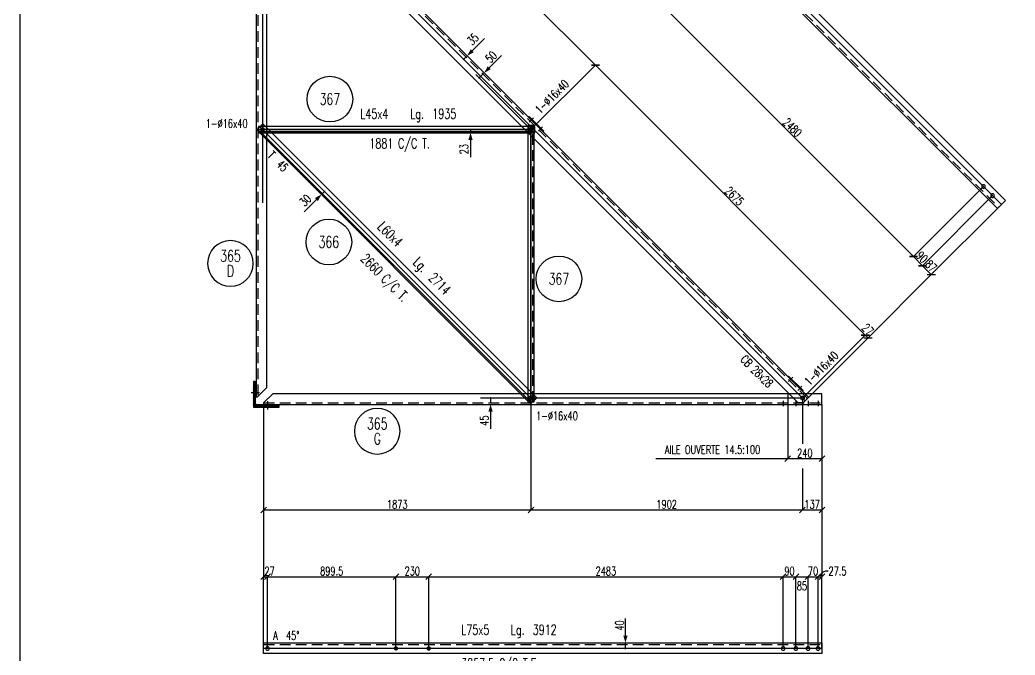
# Model space of a CAD drawing. Extents: x 161763 to 177983, y -133802 to -122322.
# Drawn here: x 161763 to 168736, y -129856 to -125406 of the extents above; entities that cross this region are included whole.
import ezdxf
from ezdxf.enums import TextEntityAlignment as Align

# ---------------------------------------------------------------- set-up
doc = ezdxf.new("R2010")
doc.units = 0
doc.header["$LTSCALE"] = 150
doc.header["$MEASUREMENT"] = 0
doc.linetypes.add('DASHED', pattern=[0.75, 0.5, -0.25])
doc.layers.get('0').update_dxf_attribs({"linetype": 'CONTINUOUS'})
for name, color, linetype in [('ASSI', 6, 'CONTINUOUS'), ('BOLLINI_1', 7, 'CONTINUOUS'), ('BOLLINI_5', 7, 'CONTINUOUS'), ('FORI', 2, 'CONTINUOUS'), ('LINEA_ANG', 2, 'CONTINUOUS'), ('LS', 7, 'CONTINUOUS'), ('QT_MAL', 7, 'CONTINUOUS'), ('QT_MPR', 7, 'CONTINUOUS'), ('TRAT-Y', 7, 'DASHED')]:
    doc.layers.add(name, color=color, linetype=linetype)
doc.styles.add('QUOTE', font='ROMANS8.SHX', dxfattribs={"width": 0.7})
doc.styles.add('RQL', font='ROMANS8.SHX', dxfattribs={"width": 0.7})
doc.styles.add('RS', font='ROMANS8.shx', dxfattribs={"width": 0.7})
doc.styles.get("Standard").update_dxf_attribs({"font": 'ROMANS8.SHX', "width": 0.7})
doc.dimstyles.new('FRECCE1', dxfattribs={"dimtxt": 60, "dimasz": 6.6667, "dimexe": 0, "dimexo": 0, "dimgap": 1, "dimtad": 1, "dimzin": 0, "dimdsep": 46, "dimtxsty": 'RS', "dimblk1": 'QUOTP', "dimblk2": 'QUOTF', "dimsah": 1, "dimcen": 0, "dimclrd": 2, "dimclre": 2, "dimclrt": 7, "dimadec": 0, "dimazin": 0, "dimtfac": 1, "dimtix": 1, "dimtmove": 2, "dimatfit": 3, "dimldrblk": 'QUOTP', "dimfxl": 1, "dimtolj": 1, "dimtzin": 0, "dimarcsym": 0})
doc.dimstyles.new('TRATTO', dxfattribs={"dimscale": 0, "dimtxt": 60, "dimasz": 40, "dimexe": 0, "dimexo": 0, "dimgap": 10, "dimtad": 1, "dimrnd": 0.5, "dimdsep": 46, "dimtxsty": 'RS', "dimblk1": 'OBLIQUE', "dimblk2": 'OBLIQUE', "dimsah": 1, "dimcen": 0.09, "dimclrd": 2, "dimclre": 2, "dimclrt": 7, "dimadec": 0, "dimazin": 0, "dimtfac": 1, "dimtix": 1, "dimtmove": 2, "dimatfit": 3, "dimfxl": 1, "dimtolj": 1, "dimtzin": 0, "dimarcsym": 0})

# ---------------------------------------------------------------- blocks, each defined once
blk = doc.blocks.new('ASSE98')
blk.add_line((0, 0), (1, 0))
at = {"color": 7, "style": 'QUOTE', "width": 0.5, "flags": 1}
for tag, p in [('TI', (1.3831, 6.8273)), ('DI_S', (1.3831, 6.4218)), ('D_S', (1.3831, 6.0209)), ('E_S', (1.3831, 5.6806)), ('NFORI', (1.3645, 5.2979)), ('ALAR', (1.3635, 4.9325)), ('FAM', (1.3775, 4.5465)), ('ALA', (1.3831, 4.1926)), ('DISP2', (1.3831, 3.8497)), ('DISP1', (1.3831, 3.5069)), ('PINZAF', (1.3831, 3.164)), ('PINZAI', (1.3831, 2.8211)), ('TRP', (1.3831, 2.4783)), ('NP', (1.3831, 2.1354)), ('SV', (1.3831, 1.7926)), ('PESO', (1.3831, 1.4497)), ('QUA', (1.3831, 1.1069)), ('LUN', (1.3831, 0.764)), ('PROF', (1.3831, 0.4211)), ('POS', (1.3831, 0.0783))]:
    blk.add_attdef(tag, p, '', height=0.2, dxfattribs=at)
at = {"color": 7, "flags": 1}
for tag, p in [('LAV1', (3.0743, 6.8285)), ('LAV2', (3.0743, 6.4951)), ('LAV3', (3.0743, 6.1618)), ('LAV4', (3.0743, 5.8285)), ('LAV5', (3.0743, 5.4951)), ('LAV6', (3.0743, 5.1618)), ('LAV7', (3.0743, 4.8285)), ('LAV8', (3.0743, 4.4951)), ('LAV9', (3.0743, 4.1618)), ('LAV10', (3.0743, 3.8285))]:
    blk.add_attdef(tag, p, '', height=0.2, dxfattribs=at)
blk = doc.blocks.new('16')
blk.add_circle((0, 0), 1)
blk = doc.blocks.new('QUOTP')
at = {"layer": 'ASSI', "color": 2, "const_width": 1.07}
blk.add_lwpolyline([(-0.5, 0, 1), (0.5, 0, 1)], format="xyb", close=True, dxfattribs=at)
blk = doc.blocks.new('QUOTF')
at = {"layer": 'LS', "color": 2}
blk.add_line((7.5, 0), (25.5, 0), dxfattribs=at)
blk.add_solid([(7.5, 2.25), (0, 0), (7.5, -2.25)], dxfattribs=at)
blk = doc.blocks.new('*D54')
at = {"layer": 'QT_MAL', "color": 2, "lineweight": -2, "transparency": 16777216}
blk.add_line((164985.8, -125807), (165011.7, -125781.1), dxfattribs=at)
at = {"layer": 'QT_MAL', "color": 2, "lineweight": -2, "transparency": 16777216, "xscale": 6.6667, "yscale": 6.6667, "zscale": 6.6667}
for name, p, rotation in [('QUOTF', (165016.4, -125776.4), 44.99999999999995), ('QUOTP', (164981.1, -125811.7), 225)]:
    blk.add_blockref(name, p, dxfattribs=dict(at, rotation=rotation))
at = {"layer": 'QT_MAL', "color": 7, "transparency": 16777216, "insert": (165064.5, -125665.6), "char_height": 60, "attachment_point": 5, "rotation": 45, "style": 'RS'}
blk.add_mtext('\\A1;50', dxfattribs=at)
blk = doc.blocks.new('*D55')
at = {"layer": 'QT_MAL', "color": 2, "lineweight": -2, "transparency": 16777216}
blk.add_line((164877.1, -125677.1), (164892.4, -125661.8), dxfattribs=at)
at = {"layer": 'QT_MAL', "color": 2, "lineweight": -2, "transparency": 16777216, "xscale": 6.6667, "yscale": 6.6667, "zscale": 6.6667}
for name, p, rotation in [('QUOTF', (164897.1, -125657.1), 44.99999999999995), ('QUOTP', (164872.4, -125681.8), 225)]:
    blk.add_blockref(name, p, dxfattribs=dict(at, rotation=rotation))
at = {"layer": 'QT_MAL', "color": 7, "transparency": 16777216, "insert": (164937.1, -125541.4), "char_height": 60, "attachment_point": 5, "rotation": 45, "style": 'RS'}
blk.add_mtext('\\A1;35', dxfattribs=at)
blk = doc.blocks.new('_OBLIQUE')
at = {"color": 0, "linetype": 'ByBlock'}
blk.add_line((-0.5, -0.5), (0.5, 0.5), dxfattribs=at)
blk = doc.blocks.new('*D14')
at = {"layer": 'QT_MPR', "color": 2, "lineweight": -2, "transparency": 16777216}
for p, q in [((165343.4, -128054.9), (165343.4, -128839.8)), ((167245.5, -128549.2), (167245.5, -128839.8)), ((167245.5, -128839.8), (165343.4, -128839.8))]:
    blk.add_line(p, q, dxfattribs=at)
at = {"layer": 'QT_MPR', "color": 2, "lineweight": -2, "transparency": 16777216, "xscale": 40, "yscale": 40, "zscale": 40, "rotation": 180}
blk.add_blockref('_OBLIQUE', (165343.4, -128839.8), dxfattribs=at)
at = {"layer": 'QT_MPR', "color": 2, "lineweight": -2, "transparency": 16777216, "xscale": 40, "yscale": 40, "zscale": 40}
blk.add_blockref('_OBLIQUE', (167245.5, -128839.8), dxfattribs=at)
at = {"layer": 'QT_MPR', "color": 7, "transparency": 16777216, "insert": (166294.5, -128799.8), "char_height": 60, "attachment_point": 5, "style": 'RS'}
blk.add_mtext('\\A1;1902', dxfattribs=at)
blk = doc.blocks.new('*D15')
at = {"layer": 'QT_MPR', "color": 2, "lineweight": -2, "transparency": 16777216}
for p, q in [((167382.5, -128099.9), (167382.5, -128839.8)), ((167245.5, -128549.2), (167245.5, -128839.8)), ((167382.5, -128839.8), (167245.5, -128839.8))]:
    blk.add_line(p, q, dxfattribs=at)
at = {"layer": 'QT_MPR', "color": 2, "lineweight": -2, "transparency": 16777216, "xscale": 40, "yscale": 40, "zscale": 40, "rotation": 180}
blk.add_blockref('_OBLIQUE', (167245.5, -128839.8), dxfattribs=at)
at = {"layer": 'QT_MPR', "color": 2, "lineweight": -2, "transparency": 16777216, "xscale": 40, "yscale": 40, "zscale": 40}
blk.add_blockref('_OBLIQUE', (167382.5, -128839.8), dxfattribs=at)
at = {"layer": 'QT_MPR', "color": 7, "transparency": 16777216, "insert": (167314, -128799.8), "char_height": 60, "attachment_point": 5, "style": 'RS'}
blk.add_mtext('\\A1;137', dxfattribs=at)
blk = doc.blocks.new('*D16')
at = {"layer": 'QT_MPR', "color": 2, "lineweight": -2, "transparency": 16777216}
for p, q in [((165343.4, -128054.9), (165343.4, -128839.8)), ((163470.5, -128099.9), (163470.5, -128839.8)), ((165343.4, -128839.8), (163470.5, -128839.8))]:
    blk.add_line(p, q, dxfattribs=at)
at = {"layer": 'QT_MPR', "color": 2, "lineweight": -2, "transparency": 16777216, "xscale": 40, "yscale": 40, "zscale": 40, "rotation": 180}
blk.add_blockref('_OBLIQUE', (163470.5, -128839.8), dxfattribs=at)
at = {"layer": 'QT_MPR', "color": 2, "lineweight": -2, "transparency": 16777216, "xscale": 40, "yscale": 40, "zscale": 40}
blk.add_blockref('_OBLIQUE', (165343.4, -128839.8), dxfattribs=at)
at = {"layer": 'QT_MPR', "color": 7, "transparency": 16777216, "insert": (164407, -128799.8), "char_height": 60, "attachment_point": 5, "style": 'RS'}
blk.add_mtext('\\A1;1873', dxfattribs=at)
blk = doc.blocks.new('*D56')
at = {"layer": 'QT_MAL', "color": 2, "lineweight": -2, "transparency": 16777216}
blk.add_line((166005.6, -129802.9), (166005.6, -129776.3), dxfattribs=at)
at = {"layer": 'QT_MAL', "color": 2, "lineweight": -2, "transparency": 16777216, "xscale": 6.6667, "yscale": 6.6667, "zscale": 6.6667}
for name, p, rotation in [('QUOTF', (166005.6, -129769.6), 90), ('QUOTP', (166005.6, -129809.6), 270)]:
    blk.add_blockref(name, p, dxfattribs=dict(at, rotation=rotation))
at = {"layer": 'QT_MAL', "color": 7, "transparency": 16777216, "insert": (165964.6, -129648.7), "char_height": 60, "attachment_point": 5, "rotation": 90, "style": 'RS'}
blk.add_mtext('\\A1;40', dxfattribs=at)
blk = doc.blocks.new('*D57')
at = {"layer": 'QT_MAL', "color": 2, "lineweight": -2, "transparency": 16777216}
blk.add_line((165060.7, -128061.6), (165060.7, -128093.3), dxfattribs=at)
at = {"layer": 'QT_MAL', "color": 2, "lineweight": -2, "transparency": 16777216, "xscale": 6.6667, "yscale": 6.6667, "zscale": 6.6667}
for name, p, rotation in [('QUOTP', (165060.7, -128054.9), 90), ('QUOTF', (165060.7, -128099.9), 270)]:
    blk.add_blockref(name, p, dxfattribs=dict(at, rotation=rotation))
at = {"layer": 'QT_MAL', "color": 7, "transparency": 16777216, "insert": (165016.6, -128213.7), "char_height": 60, "attachment_point": 5, "rotation": 90, "style": 'RS'}
blk.add_mtext('\\A1;45', dxfattribs=at)
blk = doc.blocks.new('*D17')
at = {"layer": 'LS', "color": 2, "lineweight": -2, "transparency": 16777216}
for p, q in [((167142.5, -128024.9), (167142.5, -128480.7)), ((167382.5, -128099.9), (167382.5, -128480.7)), ((167382.5, -128480.7), (167142.5, -128480.7))]:
    blk.add_line(p, q, dxfattribs=at)
at = {"layer": 'LS', "color": 2, "lineweight": -2, "transparency": 16777216, "xscale": 40, "yscale": 40, "zscale": 40, "rotation": 180}
blk.add_blockref('_OBLIQUE', (167142.5, -128480.7), dxfattribs=at)
at = {"layer": 'LS', "color": 2, "lineweight": -2, "transparency": 16777216, "xscale": 40, "yscale": 40, "zscale": 40}
blk.add_blockref('_OBLIQUE', (167382.5, -128480.7), dxfattribs=at)
at = {"layer": 'LS', "color": 7, "transparency": 16777216, "insert": (167262.5, -128440.7), "char_height": 60, "attachment_point": 5, "style": 'RS'}
blk.add_mtext('\\A1;240', dxfattribs=at)
blk = doc.blocks.new('*D58')
at = {"layer": 'QT_MAL', "color": 2, "lineweight": -2, "transparency": 16777216}
blk.add_line((164920.2, -126180.8), (164920.2, -126190.4), dxfattribs=at)
at = {"layer": 'QT_MAL', "color": 2, "lineweight": -2, "transparency": 16777216, "xscale": 6.6667, "yscale": 6.6667, "zscale": 6.6667}
for name, p, rotation in [('QUOTF', (164920.2, -126197.1), 270), ('QUOTP', (164920.2, -126174.1), 90)]:
    blk.add_blockref(name, p, dxfattribs=dict(at, rotation=rotation))
at = {"layer": 'QT_MAL', "color": 7, "transparency": 16777216, "insert": (164874.4, -126311.8), "char_height": 60, "attachment_point": 5, "rotation": 90, "style": 'RS'}
blk.add_mtext('\\A1;23', dxfattribs=at)
blk = doc.blocks.new('xxx')
blk.add_circle((0, 0), 8)
at = {"color": 3, "style": 'RQL', "width": 0.7}
blk.add_attdef('POS', text='', height=4, dxfattribs=at).set_placement((0, 0), align=Align.MIDDLE)
at = {"style": 'RQL', "width": 0.7, "flags": 1}
for tag, p in [('POS1', (-0.39, -5.42)), ('TIPO', (-0.39, -8.66))]:
    blk.add_attdef(tag, p, '', height=2, dxfattribs=at)
blk = doc.blocks.new('*D18')
at = {"layer": 'QT_MPR', "color": 2, "lineweight": -2, "transparency": 16777216}
for p, q in [((163462.6, -124272), (163903.5, -123831.1)), ((163903.5, -123831.1), (165795, -125722.5)), ((165343.4, -126174.1), (165795, -125722.5))]:
    blk.add_line(p, q, dxfattribs=at)
at = {"layer": 'QT_MPR', "color": 2, "lineweight": -2, "transparency": 16777216, "xscale": 40, "yscale": 40, "zscale": 40}
for p, rotation in [((163903.5, -123831.1), 134.9999999999999), ((165795, -125722.5), 314.9999999999999)]:
    blk.add_blockref('_OBLIQUE', p, dxfattribs=dict(at, rotation=rotation))
at = {"layer": 'QT_MPR', "color": 7, "transparency": 16777216, "insert": (164877.5, -124748.5), "char_height": 60, "attachment_point": 5, "rotation": 315, "style": 'RS'}
blk.add_mtext('\\A1;2675', dxfattribs=at)
blk = doc.blocks.new('*D19')
at = {"layer": 'QT_MPR', "color": 2, "lineweight": -2, "transparency": 16777216}
for p, q in [((165343.4, -126174.1), (165795, -125722.5)), ((165795, -125722.5), (167686.4, -127614)), ((167245.5, -128054.9), (167686.4, -127614))]:
    blk.add_line(p, q, dxfattribs=at)
at = {"layer": 'QT_MPR', "color": 2, "lineweight": -2, "transparency": 16777216, "xscale": 40, "yscale": 40, "zscale": 40}
for p, rotation in [((165795, -125722.5), 134.9999999999999), ((167686.4, -127614), 314.9999999999999)]:
    blk.add_blockref('_OBLIQUE', p, dxfattribs=dict(at, rotation=rotation))
at = {"layer": 'QT_MPR', "color": 7, "transparency": 16777216, "insert": (166769, -126640), "char_height": 60, "attachment_point": 5, "rotation": 315, "style": 'RS'}
blk.add_mtext('\\A1;2675', dxfattribs=at)
blk = doc.blocks.new('*D21')
at = {"layer": 'QT_MPR', "color": 2, "lineweight": -2, "transparency": 16777216}
for p, q in [((167245.5, -128054.9), (167686.4, -127614)), ((167264.6, -128074), (167705.5, -127633.1)), ((167686.4, -127614), (167705.5, -127633.1))]:
    blk.add_line(p, q, dxfattribs=at)
at = {"layer": 'QT_MPR', "color": 2, "lineweight": -2, "transparency": 16777216, "xscale": 40, "yscale": 40, "zscale": 40}
for p, rotation in [((167686.4, -127614), 134.9999999999999), ((167705.5, -127633.1), 314.9999999999999)]:
    blk.add_blockref('_OBLIQUE', p, dxfattribs=dict(at, rotation=rotation))
at = {"layer": 'QT_MPR', "color": 7, "transparency": 16777216, "insert": (167703.7, -127574.2), "char_height": 60, "attachment_point": 5, "rotation": 315, "style": 'RS'}
blk.add_mtext('\\A1;27', dxfattribs=at)
blk = doc.blocks.new('bull')
at = {"style": 'RS', "width": 0.7, "flags": 1}
for tag, p in [('NN', (-12.25, 0)), ('DIAMETRO', (0, -4.86)), ('SERRAGGIO', (0, -9.71)), ('LUNGHEZZA', (0, -14.57)), ('NB', (0, -19.43)), ('TIPO', (0, -24.12)), ('EL', (-0.14, -29))]:
    blk.add_attdef(tag, p, '', height=3, dxfattribs=at)
at = {"style": 'RS', "width": 0.7}
blk.add_attdef('BULLONE', (0, 0), '', height=3, dxfattribs=at)
blk = doc.blocks.new('YYY')
blk.add_circle((0, 0), 8)
at = {"color": 3, "style": 'RQL', "width": 0.7}
for tag, p in [('POS3', (0, 0.65)), ('POS2', (0, -4.63))]:
    blk.add_attdef(tag, text='', height=4, dxfattribs=at).set_placement(p, align=Align.CENTER)
at = {"style": 'RQL', "width": 0.7, "flags": 1}
blk.add_attdef('TIPO', text='', height=3, dxfattribs=at).set_placement((0, 0), align=Align.MIDDLE_CENTER)
blk = doc.blocks.new('*D27')
at = {"layer": 'QT_MPR', "color": 2, "lineweight": -2, "transparency": 16777216}
for p, q in [((166761.2, -124820), (166270.3, -125310.9)), ((166270.3, -125310.9), (168023.8, -127064.5)), ((168514.7, -126573.6), (168023.8, -127064.5))]:
    blk.add_line(p, q, dxfattribs=at)
at = {"layer": 'QT_MPR', "color": 2, "lineweight": -2, "transparency": 16777216, "xscale": 40, "yscale": 40, "zscale": 40}
for p, rotation in [((166270.3, -125310.9), 135.0000000000016), ((168023.8, -127064.5), 315.0000000000016)]:
    blk.add_blockref('_OBLIQUE', p, dxfattribs=dict(at, rotation=rotation))
at = {"layer": 'QT_MPR', "color": 7, "transparency": 16777216, "insert": (167175.3, -126159.4), "char_height": 60, "attachment_point": 5, "rotation": 315, "style": 'RS'}
blk.add_mtext('\\A1;2480', dxfattribs=at)
blk = doc.blocks.new('*D28')
at = {"layer": 'QT_MPR', "color": 2, "lineweight": -2, "transparency": 16777216}
for p, q in [((168514.7, -126573.6), (168023.8, -127064.5)), ((168578.4, -126637.2), (168087.5, -127128.1)), ((168023.8, -127064.5), (168087.5, -127128.1))]:
    blk.add_line(p, q, dxfattribs=at)
at = {"layer": 'QT_MPR', "color": 2, "lineweight": -2, "transparency": 16777216, "xscale": 40, "yscale": 40, "zscale": 40}
for p, rotation in [((168023.8, -127064.5), 135.0000000000016), ((168087.5, -127128.1), 315.0000000000016)]:
    blk.add_blockref('_OBLIQUE', p, dxfattribs=dict(at, rotation=rotation))
at = {"layer": 'QT_MPR', "color": 7, "transparency": 16777216, "insert": (168083.9, -127068), "char_height": 60, "attachment_point": 5, "rotation": 315, "style": 'RS'}
blk.add_mtext('\\A1;90', dxfattribs=at)
blk = doc.blocks.new('*D30')
at = {"layer": 'QT_MPR', "color": 2, "lineweight": -2, "transparency": 16777216}
for p, q in [((168578.4, -126637.2), (168087.5, -127128.1)), ((168611.6, -126727), (168149, -127189.6)), ((168087.5, -127128.1), (168149, -127189.6))]:
    blk.add_line(p, q, dxfattribs=at)
at = {"layer": 'QT_MPR', "color": 2, "lineweight": -2, "transparency": 16777216, "xscale": 40, "yscale": 40, "zscale": 40}
for p, rotation in [((168087.5, -127128.1), 135.0000000000016), ((168149, -127189.6), 315.0000000000016)]:
    blk.add_blockref('_OBLIQUE', p, dxfattribs=dict(at, rotation=rotation))
at = {"layer": 'QT_MPR', "color": 7, "transparency": 16777216, "insert": (168146.5, -127130.6), "char_height": 60, "attachment_point": 5, "rotation": 315, "style": 'RS'}
blk.add_mtext('\\A1;87', dxfattribs=at)
blk = doc.blocks.new('12')
at = {"color": 0}
for p, q in [((-1, 0.06), (-0.06, 1)), ((-1, 0.01), (-0.01, 1)), ((-1, -0.03), (0.03, 1)), ((-1, -0.07), (0.07, 1)), ((0.09, -1), (-1, 0.09)), ((0.05, -1), (-1, 0.05)), ((0, -1), (-1, 0)), ((-0.99, 0.16), (-0.16, 0.99)), ((-0.99, 0.11), (-0.11, 0.99)), ((-0.99, -0.11), (0.11, 0.99)), ((-0.99, -0.15), (0.15, 0.99)), ((0.17, -0.99), (-0.99, 0.17)), ((0.13, -0.99), (-0.99, 0.13)), ((-0.98, 0.22), (-0.22, 0.98)), ((-0.98, -0.19), (0.19, 0.98)), ((0.21, -0.98), (-0.98, 0.21)), ((-0.97, -0.23), (0.23, 0.97)), ((0.24, -0.97), (-0.97, 0.24)), ((-0.96, 0.28), (-0.28, 0.96)), ((-0.96, -0.27), (0.27, 0.96)), ((0.28, -0.96), (-0.96, 0.28)), ((-0.95, -0.3), (0.3, 0.95)), ((0.31, -0.95), (-0.95, 0.31)), ((-0.94, 0.34), (-0.34, 0.94)), ((-0.94, -0.33), (0.33, 0.94)), ((0.35, -0.94), (-0.94, 0.35)), ((-0.93, -0.37), (0.37, 0.93)), ((0.38, -0.93), (-0.93, 0.38)), ((-0.92, -0.4), (0.4, 0.92)), ((-0.91, 0.42), (-0.42, 0.91)), ((0.41, -0.91), (-0.91, 0.41)), ((-0.9, -0.43), (0.43, 0.9)), ((0.44, -0.9), (-0.9, 0.44)), ((-0.89, -0.46), (0.46, 0.89)), ((0.47, -0.88), (-0.88, 0.47)), ((-0.87, -0.49), (0.49, 0.87)), ((0.5, -0.87), (-0.87, 0.5)), ((-0.86, 0.52), (-0.52, 0.86)), ((-0.86, -0.52), (0.52, 0.86)), ((0.53, -0.85), (-0.85, 0.53)), ((-0.84, -0.54), (0.54, 0.84)), ((0.55, -0.83), (-0.83, 0.55)), ((-0.82, -0.57), (0.57, 0.82)), ((0.58, -0.81), (-0.81, 0.58)), ((-0.8, -0.6), (0.6, 0.8)), ((0.61, -0.79), (-0.79, 0.61)), ((-0.78, -0.62), (0.62, 0.78)), ((0.63, -0.78), (-0.78, 0.63)), ((-0.76, -0.65), (0.65, 0.76)), ((0.66, -0.75), (-0.75, 0.66)), ((-0.74, -0.67), (0.67, 0.74)), ((0.68, -0.73), (-0.73, 0.68)), ((-0.72, -0.69), (0.69, 0.72)), ((0.7, -0.71), (-0.71, 0.7)), ((-0.7, -0.72), (0.72, 0.7)), ((0.73, -0.69), (-0.69, 0.73)), ((0.75, -0.67), (-0.67, 0.75)), ((-0.67, -0.74), (0.74, 0.67)), ((-0.65, -0.76), (0.76, 0.65)), ((0.77, -0.64), (-0.64, 0.77)), ((-0.63, -0.78), (0.78, 0.63)), ((0.79, -0.62), (-0.62, 0.79)), ((-0.6, -0.8), (0.8, 0.6)), ((0.81, -0.59), (-0.59, 0.81)), ((-0.57, -0.82), (0.82, 0.57)), ((0.83, -0.56), (-0.56, 0.83)), ((-0.55, -0.84), (0.84, 0.55)), ((0.84, -0.54), (-0.54, 0.84)), ((-0.52, -0.85), (0.85, 0.52)), ((0.86, -0.51), (-0.51, 0.86)), ((-0.49, -0.87), (0.87, 0.49)), ((0.88, -0.48), (-0.48, 0.88)), ((-0.46, -0.89), (0.89, 0.46)), ((0.89, -0.45), (-0.45, 0.89)), ((-0.43, -0.9), (0.9, 0.43)), ((0.91, -0.42), (-0.42, 0.91)), ((-0.4, -0.92), (0.92, 0.4)), ((0.92, -0.39), (-0.39, 0.92)), ((-0.37, -0.93), (0.93, 0.37)), ((0.93, -0.36), (-0.36, 0.93)), ((-0.34, -0.94), (0.94, 0.34)), ((0.95, -0.33), (-0.33, 0.95)), ((-0.3, -0.95), (0.95, 0.3)), ((0.96, -0.29), (-0.29, 0.96)), ((-0.27, -0.96), (0.96, 0.27)), ((0.97, -0.26), (-0.26, 0.97)), ((-0.23, -0.97), (0.97, 0.23)), ((0.98, -0.22), (-0.22, 0.98)), ((-0.2, -0.98), (0.98, 0.2)), ((0.98, -0.18), (-0.18, 0.98)), ((-0.16, -0.99), (0.99, 0.16)), ((0.99, -0.14), (-0.14, 0.99)), ((-0.12, -0.99), (0.99, 0.12)), ((0.99, -0.1), (-0.1, 0.99)), ((-0.08, -1), (1, 0.08)), ((1, -0.06), (-0.06, 1)), ((-0.04, -1), (1, 0.04)), ((1, -0.02), (-0.02, 1)), ((1, 0.02), (0.02, 1)), ((1, 0.07), (0.07, 1)), ((0.99, 0.12), (0.12, 0.99)), ((0.98, 0.17), (0.17, 0.98)), ((0.97, 0.23), (0.23, 0.97)), ((0.96, 0.29), (0.29, 0.96)), ((0.93, 0.36), (0.36, 0.93)), ((0.9, 0.44), (0.44, 0.9)), ((0.84, 0.55), (0.55, 0.84)), ((-0.04, -1), (-1, -0.04)), ((-0.09, -1), (-1, -0.09)), ((-0.14, -0.99), (-0.99, -0.14)), ((-0.2, -0.98), (-0.98, -0.2)), ((-0.25, -0.97), (-0.97, -0.25)), ((-0.32, -0.95), (-0.95, -0.32)), ((-0.39, -0.92), (-0.92, -0.39)), ((-0.48, -0.88), (-0.88, -0.48)), ((-0.6, -0.8), (-0.8, -0.6)), ((0.01, -1), (1, -0.01)), ((0.05, -1), (1, -0.05)), ((0.1, -0.99), (0.99, -0.1)), ((0.15, -0.99), (0.99, -0.15)), ((0.21, -0.98), (0.98, -0.21)), ((0.27, -0.96), (0.96, -0.27)), ((0.33, -0.94), (0.94, -0.33)), ((0.41, -0.91), (0.91, -0.41)), ((0.5, -0.87), (0.87, -0.5)), ((0.66, -0.75), (0.75, -0.66))]:
    blk.add_line(p, q, dxfattribs=at)
blk.add_circle((0, 0), 1)
blk = doc.blocks.new('*D46')
at = {"layer": 'QT_MPR', "color": 2, "lineweight": -2, "transparency": 16777216}
for p, q in [((163497.5, -129809.6), (163497.5, -129307.5)), ((163497.5, -129307.5), (164397.2, -129307.5)), ((164397.2, -129809.6), (164397.2, -129307.5))]:
    blk.add_line(p, q, dxfattribs=at)
at = {"layer": 'QT_MPR', "color": 2, "lineweight": -2, "transparency": 16777216, "xscale": 40, "yscale": 40, "zscale": 40, "rotation": 180}
blk.add_blockref('_OBLIQUE', (163497.5, -129307.5), dxfattribs=at)
at = {"layer": 'QT_MPR', "color": 2, "lineweight": -2, "transparency": 16777216, "xscale": 40, "yscale": 40, "zscale": 40}
blk.add_blockref('_OBLIQUE', (164397.2, -129307.5), dxfattribs=at)
at = {"layer": 'QT_MPR', "color": 7, "transparency": 16777216, "insert": (163947.4, -129267.5), "char_height": 60, "attachment_point": 5, "style": 'RS'}
blk.add_mtext('\\A1;899.5', dxfattribs=at)
blk = doc.blocks.new('*D47')
at = {"layer": 'QT_MPR', "color": 2, "lineweight": -2, "transparency": 16777216}
for p, q in [((164397.2, -129809.6), (164397.2, -129307.5)), ((164397.2, -129307.5), (164627.2, -129307.5)), ((164627.2, -129809.6), (164627.2, -129307.5))]:
    blk.add_line(p, q, dxfattribs=at)
at = {"layer": 'QT_MPR', "color": 2, "lineweight": -2, "transparency": 16777216, "xscale": 40, "yscale": 40, "zscale": 40, "rotation": 180}
blk.add_blockref('_OBLIQUE', (164397.2, -129307.5), dxfattribs=at)
at = {"layer": 'QT_MPR', "color": 2, "lineweight": -2, "transparency": 16777216, "xscale": 40, "yscale": 40, "zscale": 40}
blk.add_blockref('_OBLIQUE', (164627.2, -129307.5), dxfattribs=at)
at = {"layer": 'QT_MPR', "color": 7, "transparency": 16777216, "insert": (164512.2, -129267.5), "char_height": 60, "attachment_point": 5, "style": 'RS'}
blk.add_mtext('\\A1;230', dxfattribs=at)
blk = doc.blocks.new('*D48')
at = {"layer": 'QT_MPR', "color": 2, "lineweight": -2, "transparency": 16777216}
for p, q in [((164627.2, -129809.6), (164627.2, -129307.5)), ((164627.2, -129307.5), (167110.1, -129307.5)), ((167110.1, -129809.6), (167110.1, -129307.5))]:
    blk.add_line(p, q, dxfattribs=at)
at = {"layer": 'QT_MPR', "color": 2, "lineweight": -2, "transparency": 16777216, "xscale": 40, "yscale": 40, "zscale": 40, "rotation": 180}
blk.add_blockref('_OBLIQUE', (164627.2, -129307.5), dxfattribs=at)
at = {"layer": 'QT_MPR', "color": 2, "lineweight": -2, "transparency": 16777216, "xscale": 40, "yscale": 40, "zscale": 40}
blk.add_blockref('_OBLIQUE', (167110.1, -129307.5), dxfattribs=at)
at = {"layer": 'QT_MPR', "color": 7, "transparency": 16777216, "insert": (165868.6, -129267.5), "char_height": 60, "attachment_point": 5, "style": 'RS'}
blk.add_mtext('\\A1;2483', dxfattribs=at)
blk = doc.blocks.new('*D49')
at = {"layer": 'QT_MPR', "color": 2, "lineweight": -2, "transparency": 16777216}
for p, q in [((167110.1, -129809.6), (167110.1, -129307.5)), ((167110.1, -129307.5), (167200.1, -129307.5)), ((167200.1, -129809.6), (167200.1, -129307.5))]:
    blk.add_line(p, q, dxfattribs=at)
at = {"layer": 'QT_MPR', "color": 2, "lineweight": -2, "transparency": 16777216, "xscale": 40, "yscale": 40, "zscale": 40, "rotation": 180}
blk.add_blockref('_OBLIQUE', (167110.1, -129307.5), dxfattribs=at)
at = {"layer": 'QT_MPR', "color": 2, "lineweight": -2, "transparency": 16777216, "xscale": 40, "yscale": 40, "zscale": 40}
blk.add_blockref('_OBLIQUE', (167200.1, -129307.5), dxfattribs=at)
at = {"layer": 'QT_MPR', "color": 7, "transparency": 16777216, "insert": (167155.1, -129267.5), "char_height": 60, "attachment_point": 5, "style": 'RS'}
blk.add_mtext('\\A1;90', dxfattribs=at)
blk = doc.blocks.new('*D50')
at = {"layer": 'QT_MPR', "color": 2, "lineweight": -2, "transparency": 16777216}
for p, q in [((167200.1, -129809.6), (167200.1, -129307.5)), ((167200.1, -129307.5), (167285.1, -129307.5)), ((167285.1, -129809.6), (167285.1, -129307.5))]:
    blk.add_line(p, q, dxfattribs=at)
at = {"layer": 'QT_MPR', "color": 2, "lineweight": -2, "transparency": 16777216, "xscale": 40, "yscale": 40, "zscale": 40, "rotation": 180}
blk.add_blockref('_OBLIQUE', (167200.1, -129307.5), dxfattribs=at)
at = {"layer": 'QT_MPR', "color": 2, "lineweight": -2, "transparency": 16777216, "xscale": 40, "yscale": 40, "zscale": 40}
blk.add_blockref('_OBLIQUE', (167285.1, -129307.5), dxfattribs=at)
at = {"layer": 'QT_MPR', "color": 7, "transparency": 16777216, "insert": (167242.6, -129371.2), "char_height": 60, "attachment_point": 5, "style": 'RS'}
blk.add_mtext('\\A1;85', dxfattribs=at)
blk = doc.blocks.new('*D51')
at = {"layer": 'QT_MPR', "color": 2, "lineweight": -2, "transparency": 16777216}
for p, q in [((167285.1, -129809.6), (167285.1, -129307.5)), ((167285.1, -129307.5), (167355.1, -129307.5)), ((167355.1, -129809.6), (167355.1, -129307.5))]:
    blk.add_line(p, q, dxfattribs=at)
at = {"layer": 'QT_MPR', "color": 2, "lineweight": -2, "transparency": 16777216, "xscale": 40, "yscale": 40, "zscale": 40, "rotation": 180}
blk.add_blockref('_OBLIQUE', (167285.1, -129307.5), dxfattribs=at)
at = {"layer": 'QT_MPR', "color": 2, "lineweight": -2, "transparency": 16777216, "xscale": 40, "yscale": 40, "zscale": 40}
blk.add_blockref('_OBLIQUE', (167355.1, -129307.5), dxfattribs=at)
at = {"layer": 'QT_MPR', "color": 7, "transparency": 16777216, "insert": (167320.1, -129267.5), "char_height": 60, "attachment_point": 5, "style": 'RS'}
blk.add_mtext('\\A1;70', dxfattribs=at)
blk = doc.blocks.new('*D52')
at = {"layer": 'QT_MPR', "color": 2, "lineweight": -2, "transparency": 16777216}
for p, q in [((163470.5, -129809.6), (163470.5, -129307.5)), ((163470.5, -129307.5), (163497.5, -129307.5)), ((163497.5, -129809.6), (163497.5, -129307.5))]:
    blk.add_line(p, q, dxfattribs=at)
at = {"layer": 'QT_MPR', "color": 2, "lineweight": -2, "transparency": 16777216, "xscale": 40, "yscale": 40, "zscale": 40, "rotation": 180}
blk.add_blockref('_OBLIQUE', (163470.5, -129307.5), dxfattribs=at)
at = {"layer": 'QT_MPR', "color": 2, "lineweight": -2, "transparency": 16777216, "xscale": 40, "yscale": 40, "zscale": 40}
blk.add_blockref('_OBLIQUE', (163497.5, -129307.5), dxfattribs=at)
at = {"layer": 'QT_MPR', "color": 7, "transparency": 16777216, "insert": (163512, -129267.5), "char_height": 60, "attachment_point": 5, "style": 'RS'}
blk.add_mtext('\\A1;27', dxfattribs=at)
blk = doc.blocks.new('*D53')
at = {"layer": 'QT_MPR', "color": 2, "lineweight": -2, "transparency": 16777216}
for p, q in [((167355.1, -129809.6), (167355.1, -129307.5)), ((167355.1, -129307.5), (167382.5, -129307.5)), ((167382.5, -129809.6), (167382.5, -129307.5))]:
    blk.add_line(p, q, dxfattribs=at)
at = {"layer": 'QT_MPR', "color": 2, "lineweight": -2, "transparency": 16777216, "xscale": 40, "yscale": 40, "zscale": 40, "rotation": 180}
blk.add_blockref('_OBLIQUE', (167355.1, -129307.5), dxfattribs=at)
at = {"layer": 'QT_MPR', "color": 2, "lineweight": -2, "transparency": 16777216, "xscale": 40, "yscale": 40, "zscale": 40}
blk.add_blockref('_OBLIQUE', (167382.5, -129307.5), dxfattribs=at)
at = {"layer": 'QT_MPR', "color": 7, "transparency": 16777216, "insert": (167491.5, -129267.5), "char_height": 60, "attachment_point": 5, "style": 'RS'}
blk.add_mtext('\\A1;27.5', dxfattribs=at)
blk = doc.blocks.new('*D64')
at = {"layer": 'QT_MAL', "color": 2, "lineweight": -2, "transparency": 16777216}
blk.add_line((163892, -126612.9), (163880.2, -126624.7), dxfattribs=at)
at = {"layer": 'QT_MAL', "color": 2, "lineweight": -2, "transparency": 16777216, "xscale": 6.6667, "yscale": 6.6667, "zscale": 6.6667}
for name, p, rotation in [('QUOTF', (163875.5, -126629.4), 224.9999999999996), ('QUOTP', (163896.7, -126608.2), 44.99999999999952)]:
    blk.add_blockref(name, p, dxfattribs=dict(at, rotation=rotation))
at = {"layer": 'QT_MAL', "color": 7, "transparency": 16777216, "insert": (163763, -126670.1), "char_height": 60, "attachment_point": 5, "rotation": 45, "style": 'RS'}
blk.add_mtext('\\A1;30', dxfattribs=at)

msp = doc.modelspace()

# ---------------------------------------------------------------- hatches: boundary and pattern name
at = {"layer": 'LS'}
h = msp.add_hatch(dxfattribs=at)
h.set_pattern_fill('_U', color=6, scale=5, angle=45, style=0, pattern_type=0)
h.set_pattern_definition([(45, (106283.6146, -14859.2447), (-3.5355339, 3.5355339), [])])
edge = h.paths.add_edge_path()
edge.add_line((163398.579, -128118.936), (163578.579, -128118.936))
edge.add_line((163578.579, -128118.936), (163578.579, -128108.936))
edge.add_arc((163572.579, -128108.936), 6, 0, 90)
edge.add_line((163572.579, -128102.936), (163426.579, -128102.936))
edge.add_arc((163426.579, -128090.936), 12, 180, 270, ccw=False)
edge.add_line((163414.579, -128090.936), (163414.579, -127944.936))
edge.add_arc((163408.579, -127944.936), 6, 0, 90)
edge.add_line((163408.579, -127938.936), (163398.579, -127938.936))
edge.add_line((163398.579, -127938.936), (163398.579, -128118.936))

# ---------------------------------------------------------------- linework, layer by layer
at = {"layer": 'LINEA_ANG'}
for p, q in [((168668.178, -126670.437), (164846.973, -122849.232)), ((164790.405, -122905.8), (168611.61, -126727.005)), ((163417.579, -124135.021), (163417.579, -128047.021)), ((163492.579, -127982.021), (163492.579, -124135.021)), ((167289.335, -128049.28), (163468.13, -124228.075)), ((163431.361, -124304.442), (167212.968, -128086.049)), ((163464.7, -126133.78), (163422.274, -126176.207)), ((165383.788, -128052.868), (163464.7, -126133.78)), ((165366.43, -126146.936), (165321.43, -126146.936)), ((165321.43, -126146.936), (165321.43, -128081.936)), ((165366.43, -128081.936), (165366.43, -126146.936)), ((163422.274, -126176.207), (165341.362, -128095.294)), ((163435.579, -126152.085), (163435.579, -126197.085)), ((165370.579, -126152.085), (163435.579, -126152.085)), ((163435.579, -126197.085), (165370.579, -126197.085)), ((163460.458, -126201.662), (163454.094, -126208.026)), ((165370.579, -126197.085), (165370.579, -126152.085)), ((168611.61, -126727.005), (168668.178, -126670.437)), ((163492.579, -127982.021), (163427.579, -128047.021)), ((163533.995, -128024.936), (163470.495, -128088.436)), ((167382.495, -128024.936), (163533.995, -128024.936)), ((167382.495, -128099.936), (167382.495, -128024.936)), ((163417.579, -128047.021), (163427.579, -128047.021)), ((163470.495, -128088.436), (163470.495, -128099.936)), ((165321.43, -128081.936), (165366.43, -128081.936)), ((165341.362, -128095.294), (165383.788, -128052.868)), ((167212.968, -128086.049), (167252.566, -128086.049)), ((167252.566, -128086.049), (167289.335, -128049.28)), ((163470.495, -128099.936), (167382.495, -128099.936)), ((163470.495, -129844.601), (163470.495, -129769.601)), ((163470.495, -129769.601), (167382.495, -129769.601)), ((167382.495, -129769.601), (167382.495, -129844.601)), ((167382.495, -129844.601), (163470.495, -129844.601))]:
    msp.add_line(p, q, dxfattribs=at)
at = {"layer": 'LINEA_ANG', "color": 2}
for p, q in [((163435.579, -126188.585), (165370.579, -126188.585)), ((163460.458, -126201.662), (165347.726, -128088.93))]:
    msp.add_line(p, q, dxfattribs=at)
at = {"layer": 'LS', "color": 6}
for p, q in [((164818.689, -122877.516), (168639.894, -126698.721)), ((163462.579, -124272.021), (163462.579, -126688.264)), ((167245.495, -128054.936), (163462.579, -124272.021)), ((165343.43, -126174.085), (164957.873, -125788.528)), ((165332.171, -126121.705), (165361.834, -126092.042)), ((165343.43, -126174.085), (163462.579, -126174.085)), ((165343.43, -126174.085), (165343.43, -128054.936)), ((165395.811, -126185.344), (165425.474, -126155.682)), ((167149.383, -127938.916), (167179.046, -127909.254)), ((163440.5, -128019.611), (163382.513, -128019.611)), ((167213.022, -128002.556), (167242.685, -127972.893)), ((163497.904, -128077.016), (163497.904, -128135.003)), ((167245.495, -128054.936), (164990.14, -128054.936)), ((167110.495, -128074.466), (167110.495, -128113.22)), ((167200.495, -128074.466), (167200.495, -128113.22)), ((167245.495, -128054.936), (167245.495, -128376.119)), ((167285.495, -128074.466), (167285.495, -128113.22)), ((167355.495, -128074.466), (167355.495, -128113.22))]:
    msp.add_line(p, q, dxfattribs=at)
at = {"layer": 'LS', "color": 2}
for p, q in [((167705.516, -127633.098), (168148.986, -127189.629)), ((167142.495, -128480.738), (166217.757, -128480.738)), ((163470.495, -128839.821), (163470.495, -129307.478)), ((167382.495, -128839.821), (167382.495, -129307.478))]:
    msp.add_line(p, q, dxfattribs=at)
at = {"layer": 'LS', "color": 8}
msp.add_lwpolyline([(161762.683, -122322.455), (161762.683, -133802.455), (174482.683, -133802.455), (174482.683, -132202.455), (177982.683, -132202.455), (177982.683, -122322.455), (161762.683, -122322.455)], close=True, dxfattribs=at)
at = {"layer": 'LS'}
msp.add_lwpolyline([(165433.94, -126185.399), (165332.117, -126083.576), (165327.874, -126087.818), (165429.697, -126189.642)], close=True, dxfattribs=at)
at = {"layer": 'LS', "color": 6}
msp.add_lwpolyline([(163398.579, -128118.936), (163578.579, -128118.936), (163578.579, -128108.936, 0.41421356), (163572.579, -128102.936), (163426.579, -128102.936, -0.41421356), (163414.579, -128090.936), (163414.579, -127944.936, 0.41421356), (163408.579, -127938.936), (163398.579, -127938.936)], format="xyb", close=True, dxfattribs=at)
at = {"layer": 'LS', "color": 2}
msp.add_lwpolyline([(167251.152, -128002.611), (167149.328, -127900.787), (167145.086, -127905.03), (167246.909, -128006.853)], close=True, dxfattribs=at)
at = {"layer": 'LS', "color": 6}
msp.add_arc((167420.949, -129320.942), 54.269, 85.0147403, 160.9885233, dxfattribs=at)
at = {"layer": 'TRAT-Y'}
for p, q in [((164799.243, -122896.961), (168620.449, -126718.166)), ((163429.079, -124135.021), (163429.079, -128047.021)), ((167280.496, -128058.118), (163459.291, -124236.913)), ((165357.93, -128081.936), (165357.93, -126146.936)), ((163470.495, -128088.436), (167382.495, -128088.436)), ((163470.495, -129781.101), (167382.495, -129781.101))]:
    msp.add_line(p, q, dxfattribs=at)

# ---------------------------------------------------------------- block references
at = {"layer": 'ASSI'}
for p, xscale, zscale, rotation in [((164790.405, -122905.8), 5403.999999999997, 5403.999999999997, 315.0000000000016), ((163417.579, -124135.021), 3912, 3912, 270), ((165343.43, -128081.936), 1935, 1935, 90)]:
    msp.add_blockref('ASSE98', p, dxfattribs=dict(at, xscale=xscale, zscale=zscale, rotation=rotation))
ref = msp.add_blockref('ASSE98', (167264.587, -128074.028), dxfattribs=dict(at, xscale=5403.999999999999, zscale=5403.999999999999, rotation=135))
ref.add_attrib('PROF', 'L80x6', (164212.118, -124870.792), dxfattribs={"layer": '0', "color": 2, "height": 70, "rotation": 315, "style": 'QUOTE', "width": 0.7})
ref.add_attrib('LUN', '5404', (164564.493, -125223.167), dxfattribs={"layer": '0', "color": 2, "height": 70, "rotation": 315, "style": 'QUOTE', "width": 0.7})
ref.add_attrib('SV', 'Lg.', (164455.504, -125114.178), dxfattribs={"layer": '0', "color": 2, "height": 70, "rotation": 315, "style": 'QUOTE', "width": 0.7})
ref.add_attrib('LAV1', 'CB 28x28', (163504.963, -124490.961), dxfattribs={"layer": '0', "color": 7, "height": 60, "rotation": -45, "width": 0.7})
ref.add_attrib('LAV2', 'CB 28x28', (166806.287, -127790.433), dxfattribs={"layer": '0', "color": 7, "height": 60, "rotation": -45, "width": 0.7})
ref = msp.add_blockref('ASSE98', (163435.579, -126174.085), dxfattribs=dict(at, xscale=1935, zscale=1935))
ref.add_attrib('PROF', 'L45x4', (164147.234, -126098.015), dxfattribs={"layer": '0', "color": 2, "height": 70, "style": 'QUOTE', "width": 0.7})
ref.add_attrib('LUN', '1935', (164652.101, -126098.015), dxfattribs={"layer": '0', "color": 2, "height": 70, "style": 'QUOTE', "width": 0.7})
ref.add_attrib('PESO', '1881 C/C T.', (164211.012, -126305.825), dxfattribs={"layer": '0', "color": 2, "height": 70, "style": 'QUOTE', "width": 0.7})
ref.add_attrib('SV', 'Lg.', (164497.968, -126098.015), dxfattribs={"layer": '0', "color": 2, "height": 70, "style": 'QUOTE', "width": 0.7})
ref = msp.add_blockref('ASSE98', (163443.487, -126154.993), dxfattribs=dict(at, xscale=2714, rotation=314.9999999999995))
ref.add_attrib('PROF', 'L60x4', (164263.528, -126862.532), dxfattribs={"layer": '0', "color": 2, "height": 70, "rotation": 315, "style": 'QUOTE', "width": 0.7})
ref.add_attrib('LUN', '2714', (164620.523, -127219.527), dxfattribs={"layer": '0', "color": 2, "height": 70, "rotation": 315, "style": 'QUOTE', "width": 0.7})
ref.add_attrib('PESO', '2660 C/C T.', (164144.66, -127085.757), dxfattribs={"layer": '0', "color": 2, "height": 70, "rotation": 315, "style": 'QUOTE', "width": 0.7})
ref.add_attrib('SV', 'Lg.', (164511.534, -127110.538), dxfattribs={"layer": '0', "color": 2, "height": 70, "rotation": 315, "style": 'QUOTE', "width": 0.7})
ref.add_attrib('LAV1', 'T  45', (163494.535, -126362.564), dxfattribs={"layer": '0', "color": 254, "height": 60, "rotation": -45, "width": 0.7})
at = {"layer": 'ASSI', "xscale": 3912, "zscale": 3912}
msp.add_blockref('ASSE98', (163470.495, -128099.936), dxfattribs=at)
at = {"layer": 'ASSI'}
ref = msp.add_blockref('ASSE98', (167382.495, -129809.601), dxfattribs=dict(at, xscale=3912, zscale=3912, rotation=180))
ref.add_attrib('PROF', 'L75x5', (164854.78, -129712.853), dxfattribs={"layer": '0', "color": 2, "height": 70, "style": 'QUOTE', "width": 0.7})
ref.add_attrib('LUN', '3912', (165356.38, -129712.853), dxfattribs={"layer": '0', "color": 2, "height": 70, "style": 'QUOTE', "width": 0.7})
ref.add_attrib('PESO', '3857.5 C/C T.E.', (164854.78, -129950.834), dxfattribs={"layer": '0', "color": 2, "height": 70, "style": 'QUOTE', "width": 0.7})
ref.add_attrib('SV', 'Lg.', (165202.246, -129712.853), dxfattribs={"layer": '0', "color": 2, "height": 70, "style": 'QUOTE', "width": 0.7})
ref.add_attrib('LAV1', 'A  45%%d', (163537.338, -129748.97), dxfattribs={"layer": '0', "color": 254, "height": 60, "width": 0.7})
at = {"layer": 'BOLLINI_1', "xscale": 20, "yscale": 20, "zscale": 20}
for p, values in [((163935.024, -125961.173), {'POS': '367'}), ((163927.411, -126962.201), {'POS': '366'}), ((165539.482, -127220.513), {'POS': '367'})]:
    msp.add_blockref('xxx', p, dxfattribs=at).add_auto_attribs(values)
at = {"layer": 'BOLLINI_5'}
ref = msp.add_blockref('YYY', (163238.129, -127112.12), dxfattribs=dict(at, xscale=-19.99970832482618, yscale=19.99970832476798, zscale=19.99970832479172))
ref.add_attrib('POS3', '365', dxfattribs={"layer": '0', "color": 3, "height": 79.9988, "style": 'RQL', "width": 0.7}).set_placement((163238.129, -127099.181), align=Align.CENTER)
ref.add_attrib('POS2', 'D', dxfattribs={"layer": '0', "color": 3, "height": 79.999, "style": 'RQL', "width": 0.7}).set_placement((163238.129, -127204.727), align=Align.CENTER)
ref = msp.add_blockref('YYY', (164266.581, -128287.855), dxfattribs=dict(at, xscale=-19.99970832482618, yscale=19.99970832476798, zscale=19.99970832479172))
ref.add_attrib('POS3', '365', dxfattribs={"layer": '0', "color": 3, "height": 79.9988, "style": 'RQL', "width": 0.7}).set_placement((164266.581, -128274.916), align=Align.CENTER)
ref.add_attrib('POS2', 'G', dxfattribs={"layer": '0', "color": 3, "height": 79.999, "style": 'RQL', "width": 0.7}).set_placement((164266.581, -128380.463), align=Align.CENTER)
at = {"layer": 'FORI'}
for name, p, xscale, yscale, zscale in [('16', (163462.579, -126174.085), 13, 13, 13), ('16', (165343.43, -126174.085), 13, 13, 13), ('16', (165343.43, -128054.936), 13, 13, 13), ('16', (167245.495, -128054.936), 13, 13, 13), ('16', (163497.495, -129809.601), -13, 13, 13), ('12', (164397.211, -129809.601), -10.5, 10.5, 10.5), ('12', (164627.211, -129809.601), -10.5, 10.5, 10.5), ('16', (167110.085, -129809.601), -13, 13, 13), ('16', (167200.085, -129809.601), -13, 13, 13), ('16', (167285.085, -129809.601), -13, 13, 13), ('16', (167355.085, -129809.601), -13, 13, 13)]:
    msp.add_blockref(name, p, dxfattribs=dict(at, xscale=xscale, yscale=yscale, zscale=zscale))
at = {"layer": 'FORI', "xscale": -13, "yscale": 13, "zscale": 13, "rotation": 270}
for p in [(168514.736, -126573.563), (168578.376, -126637.203)]:
    msp.add_blockref('16', p, dxfattribs=at)
at = {"layer": 'LS', "color": 7, "xscale": 20, "yscale": 20, "zscale": 20, "rotation": 45}
for p in [(165407.696, -126069.284), (167296.273, -127972.132)]:
    msp.add_blockref('bull', p, dxfattribs=at).add_auto_attribs({'BULLONE': '1-%%c16x40                '})
at = {"layer": 'LS', "color": 7, "xscale": 20, "yscale": 20, "zscale": 20}
for p in [(163064.748, -126161.822), (165378.653, -128210.142)]:
    msp.add_blockref('bull', p, dxfattribs=at).add_auto_attribs({'BULLONE': '1-%%c16x40                '})

# ---------------------------------------------------------------- texts
at = {"layer": 'LS', "color": 7, "style": 'RS', "width": 0.7}
msp.add_text('AILE OUVERTE 14.5:100 ', height=60, dxfattribs=at).set_placement((166282.291, -128446.519))

# ---------------------------------------------------------------- dimensions: what is measured, and where the dimension line sits
at = {"layer": 'LS'}
dim = msp.add_linear_dim(base=(167142.495, -128480.738), p1=(167382.495, -128099.936), p2=(167142.495, -128024.936), dimstyle='TRATTO', override={"dimscale": 1}, dxfattribs=at)
dim.commit()
dim.dimension.update_dxf_attribs({"geometry": '*D17', "text_midpoint": (167262.495, -128440.738)})
at = {"layer": 'QT_MAL'}
for base, p1, p2, angle, text, picture, middle in [((164897.131, -125657.075), (164872.382, -125681.824), (164897.131, -125657.075), 45, '35', '*D55', (164937.138, -125541.385)), ((165016.41, -125776.355), (164981.055, -125811.71), (165016.41, -125776.355), 45, '50', '*D54', (165064.507, -125665.565)), ((164920.234, -126197.085), (164920.234, -126174.085), (164920.234, -126197.085), 90, '23', '*D58', (164874.438, -126311.841)), ((163875.486, -126629.419), (163896.699, -126608.205), (163875.486, -126629.419), 45, '30', '*D64', (163763.021, -126670.071)), ((165060.74, -128099.936), (165060.74, -128054.936), (165060.74, -128099.936), 90, '45', '*D57', (165016.617, -128213.707)), ((166005.607, -129769.601), (166005.607, -129809.601), (166005.607, -129769.601), 90, '40', '*D56', (165964.611, -129648.69))]:
    dim = msp.add_linear_dim(base=base, p1=p1, p2=p2, angle=angle, text=text, dimstyle='FRECCE1', dxfattribs=at)
    dim.commit()
    dim.dimension.update_dxf_attribs({"geometry": picture, "text_midpoint": middle, "dimtype": 160})
at = {"layer": 'QT_MPR'}
for base, p1, p2, text, picture, middle in [((165794.967, -125722.549), (163462.579, -124272.021), (165343.43, -126174.085), '2675', '*D18', (164877.522, -124748.536)), ((168023.828, -127064.471), (166761.164, -124819.991), (168514.736, -126573.563), '2480', '*D27', (167175.326, -126159.401)), ((167686.425, -127614.007), (165343.43, -126174.085), (167245.495, -128054.936), '2675', '*D19', (166768.98, -126639.993)), ((168087.468, -127128.111), (168514.736, -126573.563), (168578.376, -126637.203), '90', '*D28', (168083.932, -127068.007)), ((168148.986, -127189.629), (168578.376, -126637.203), (168611.61, -126727.005), '87', '*D30', (168146.511, -127130.585)), ((167705.516, -127633.098), (167245.495, -128054.936), (167264.587, -128074.028), '27', '*D21', (167703.715, -127574.207))]:
    dim = msp.add_linear_dim(base=base, p1=p1, p2=p2, angle=315, text=text, dimstyle='TRATTO', override={"dimscale": 1}, dxfattribs=at)
    dim.commit()
    dim.dimension.update_dxf_attribs({"geometry": picture, "text_midpoint": middle, "dimtype": 160})
at = {"layer": 'QT_MPR', "color": 7}
for base, p1, p2, text, picture, middle in [((163470.495, -128839.821), (165343.43, -128054.936), (163470.495, -128099.936), '1873', '*D16', (164406.963, -128799.821)), ((165343.43, -128839.821), (167245.495, -128549.202), (165343.43, -128054.936), '1902', '*D14', (166294.463, -128799.821)), ((167245.495, -128839.821), (167382.495, -128099.936), (167245.495, -128549.202), '137', '*D15', (167313.995, -128799.821))]:
    dim = msp.add_linear_dim(base=base, p1=p1, p2=p2, text=text, dimstyle='TRATTO', override={"dimscale": 1}, dxfattribs=at)
    dim.commit()
    dim.dimension.update_dxf_attribs({"geometry": picture, "text_midpoint": middle, "dimtype": 160})
at = {"layer": 'QT_MPR'}
for base, p1, p2, text, picture, middle in [((163497.495, -129307.478), (163470.495, -129809.601), (163497.495, -129809.601), '27', '*D52', (163511.998, -129267.478)), ((164397.211, -129307.478), (163497.495, -129809.601), (164397.211, -129809.601), '899.5', '*D46', (163947.353, -129267.478)), ((164627.211, -129307.478), (164397.211, -129809.601), (164627.211, -129809.601), '230', '*D47', (164512.211, -129267.478)), ((167110.085, -129307.478), (164627.211, -129809.601), (167110.085, -129809.601), '2483', '*D48', (165868.648, -129267.478)), ((167200.085, -129307.478), (167110.085, -129809.601), (167200.085, -129809.601), '90', '*D49', (167155.085, -129267.478)), ((167355.085, -129307.478), (167285.085, -129809.601), (167355.085, -129809.601), '70', '*D51', (167320.085, -129267.478)), ((167382.495, -129307.478), (167355.085, -129809.601), (167382.495, -129809.601), '27.5', '*D53', (167491.506, -129267.478)), ((167285.085, -129307.478), (167200.085, -129809.601), (167285.085, -129809.601), '85', '*D50', (167242.585, -129371.208))]:
    dim = msp.add_linear_dim(base=base, p1=p1, p2=p2, text=text, dimstyle='TRATTO', override={"dimscale": 1}, dxfattribs=at)
    dim.commit()
    dim.dimension.update_dxf_attribs({"geometry": picture, "text_midpoint": middle, "dimtype": 160})

doc.saveas('drawing.dxf')
